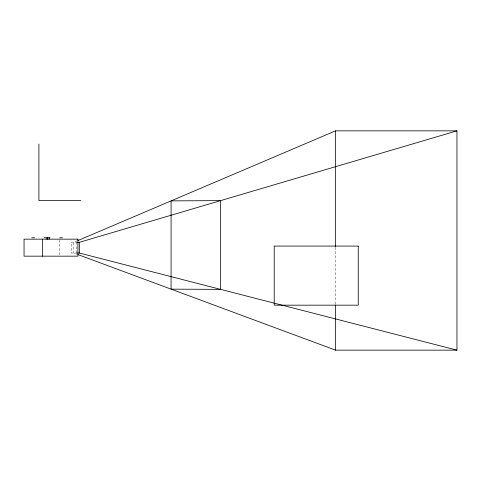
<?xml version="1.0" encoding="UTF-8"?>
<svg xmlns="http://www.w3.org/2000/svg" width="481" height="481" viewBox="0 0 481 481"><rect width="100%" height="100%" fill="white"/><g stroke="black" fill="none" stroke-linecap="round" stroke-linejoin="round"><path stroke-width="0.36" stroke-dasharray="2.4 1.8" d="M77.207 240.861L73.755 242.334L73.755 253.036L77.255 254.335M77.94 242.334L71.188 242.334L71.188 253.036L77.94 253.036M335.552 247.258L335.552 304.335M76.768 242.334L76.768 253.036M59.458 239.899L59.458 255.423"/><path stroke-width="0.72" d="M77.898 240.566L335.552 130.85L456.95 130.85L456.95 350.15L335.552 350.15L77.958 254.593M77.411 242.334L79.335 242.334L456.95 130.85M80.856 200.625L38.901 200.625L38.901 144.041M31.794 237.764L34.56 237.764M44.324 237.764L47.096 237.764M47.186 237.764L49.958 237.764M59.71 237.764L62.5 237.764M77.411 253.036L79.335 253.036L456.95 350.15M335.552 130.85L335.552 246.506M335.552 305.086L335.552 350.15M79.335 242.334L79.335 253.036M49.122 237.764L49.122 239.159M47.288 237.764L47.288 239.159M46.994 237.764L46.994 239.159M42.52 239.159L42.52 256.163M220.653 200.613L171.086 200.884L171.086 289.141L220.653 289.382L220.653 200.613M77.928 239.159L24.05 239.159L24.05 256.163L77.928 256.163L77.928 239.159M358.255 246.08L274.206 246.08L274.206 305.17L358.255 305.17L358.255 246.08"/></g></svg>
